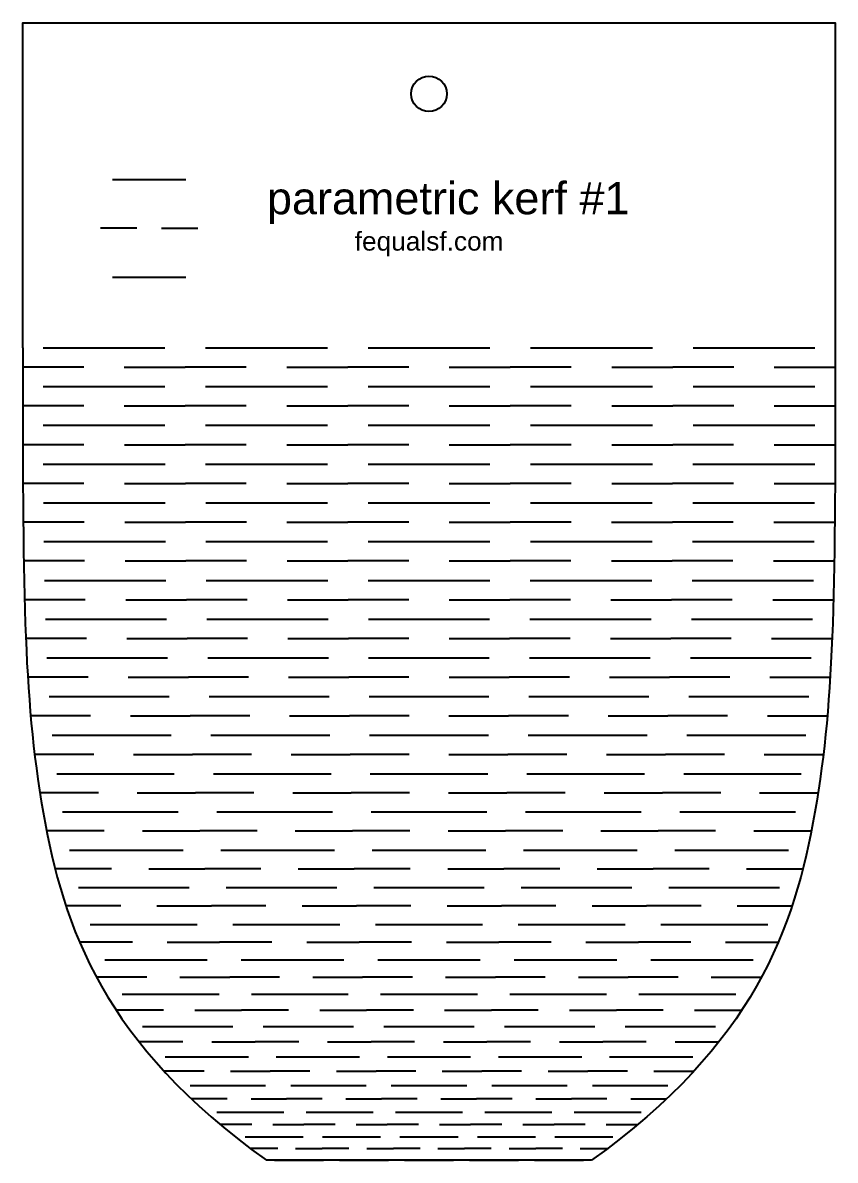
# Model space of a CAD drawing. Extents: x -15.8 to 22.7, y 5.7 to 11.5.
# Drawn here: x -11.48 to -7.35, y 5.68 to 11.47 of the extents above; entities that cross this region are included whole.
import ezdxf

# ---------------------------------------------------------------- set-up
doc = ezdxf.new("R2010")
doc.units = 0
doc.layers.add('DEFAULT', color=7, linetype='CONTINUOUS')
doc.styles.add('TEXTSTYLE15', font='standard')
doc.styles.add('TEXTSTYLE16', font='standard')

msp = doc.modelspace()

# ---------------------------------------------------------------- linework, layer by layer
at = {"layer": 'DEFAULT'}
for points in [[(-11.4792, 9.8123), (-11.4792, 11.465), (-7.3474, 11.465), (-7.3474, 9.8123)], [(-11.0224, 10.6681), (-10.6502, 10.6681)], [(-10.8983, 10.4199), (-11.0845, 10.4199)], [(-10.7742, 10.4199), (-10.5881, 10.4199)], [(-11.0224, 10.1717), (-10.6502, 10.1717)], [(-11.3759, 9.8123), (-10.7561, 9.8123)], [(-10.5495, 9.8123), (-9.9298, 9.8123)], [(-9.7232, 9.8123), (-9.1034, 9.8123)], [(-8.8968, 9.8123), (-8.277, 9.8123)], [(-8.0705, 9.8123), (-7.4507, 9.8123)], [(-11.1693, 9.7137), (-11.4792, 9.7137)], [(-10.9627, 9.7137), (-10.6528, 9.7137)], [(-10.3429, 9.7137), (-10.6528, 9.7137)], [(-10.1363, 9.7137), (-9.8265, 9.7137)], [(-9.5166, 9.7137), (-9.8265, 9.7137)], [(-9.31, 9.7137), (-9.0001, 9.7137)], [(-8.6902, 9.7137), (-9.0001, 9.7137)], [(-8.4836, 9.7137), (-8.1738, 9.7137)], [(-7.8639, 9.7137), (-8.1738, 9.7137)], [(-7.6573, 9.7137), (-7.3474, 9.7137)], [(-11.3759, 9.6152), (-10.7561, 9.6152)], [(-11.3759, 9.6152), (-10.7561, 9.6152)], [(-10.5495, 9.6152), (-9.9297, 9.6152)], [(-10.5495, 9.6152), (-9.9297, 9.6152)], [(-9.7232, 9.6152), (-9.1034, 9.6152)], [(-9.7232, 9.6152), (-9.1034, 9.6152)], [(-8.8968, 9.6152), (-8.2771, 9.6152)], [(-8.8968, 9.6152), (-8.2771, 9.6152)], [(-8.0705, 9.6152), (-7.4507, 9.6152)], [(-8.0705, 9.6152), (-7.4507, 9.6152)], [(-11.1692, 9.5166), (-11.4791, 9.5166)], [(-10.9626, 9.5166), (-10.6528, 9.5166)], [(-10.3429, 9.5166), (-10.6528, 9.5166)], [(-10.1363, 9.5166), (-9.8264, 9.5166)], [(-9.5166, 9.5166), (-9.8264, 9.5166)], [(-9.31, 9.5166), (-9.0001, 9.5166)], [(-8.6903, 9.5166), (-9.0001, 9.5166)], [(-8.4837, 9.5166), (-8.1738, 9.5166)], [(-7.8639, 9.5166), (-8.1738, 9.5166)], [(-7.6574, 9.5166), (-7.3475, 9.5166)], [(-11.3757, 9.418), (-10.756, 9.418)], [(-11.3757, 9.418), (-10.756, 9.418)], [(-10.5494, 9.418), (-9.9297, 9.418)], [(-10.5494, 9.418), (-9.9297, 9.418)], [(-9.7231, 9.418), (-9.1034, 9.418)], [(-9.7231, 9.418), (-9.1034, 9.418)], [(-8.8969, 9.418), (-8.2771, 9.418)], [(-8.8969, 9.418), (-8.2771, 9.418)], [(-8.0706, 9.418), (-7.4509, 9.418)], [(-8.0706, 9.418), (-7.4509, 9.418)], [(-11.1689, 9.3194), (-11.4788, 9.3194)], [(-10.9624, 9.3194), (-10.6526, 9.3194)], [(-10.3428, 9.3194), (-10.6526, 9.3194)], [(-10.1362, 9.3194), (-9.8264, 9.3194)], [(-9.5166, 9.3194), (-9.8264, 9.3194)], [(-9.31, 9.3194), (-9.0002, 9.3194)], [(-8.6904, 9.3194), (-9.0002, 9.3194)], [(-8.4838, 9.3194), (-8.174, 9.3194)], [(-7.8642, 9.3194), (-8.174, 9.3194)], [(-7.6576, 9.3194), (-7.3478, 9.3194)], [(-11.3753, 9.2208), (-10.7557, 9.2208)], [(-11.3753, 9.2208), (-10.7557, 9.2208)], [(-10.5492, 9.2208), (-9.9296, 9.2208)], [(-10.5492, 9.2208), (-9.9296, 9.2208)], [(-9.7231, 9.2208), (-9.1035, 9.2208)], [(-9.7231, 9.2208), (-9.1035, 9.2208)], [(-8.897, 9.2208), (-8.2774, 9.2208)], [(-8.897, 9.2208), (-8.2774, 9.2208)], [(-8.0709, 9.2208), (-7.4513, 9.2208)], [(-8.0709, 9.2208), (-7.4513, 9.2208)], [(-11.1683, 9.1223), (-11.478, 9.1223)], [(-10.9618, 9.1223), (-10.6521, 9.1223)], [(-10.3424, 9.1223), (-10.6521, 9.1223)], [(-10.1359, 9.1223), (-9.8262, 9.1223)], [(-9.5165, 9.1223), (-9.8262, 9.1223)], [(-9.31, 9.1223), (-9.0003, 9.1223)], [(-8.6906, 9.1223), (-9.0003, 9.1223)], [(-8.4842, 9.1223), (-8.1744, 9.1223)], [(-7.8647, 9.1223), (-8.1744, 9.1223)], [(-7.6582, 9.1223), (-7.3485, 9.1223)], [(-11.3743, 9.0237), (-10.755, 9.0237)], [(-11.3743, 9.0237), (-10.755, 9.0237)], [(-10.5486, 9.0237), (-9.9293, 9.0237)], [(-10.5486, 9.0237), (-9.9293, 9.0237)], [(-9.7229, 9.0237), (-9.1036, 9.0237)], [(-9.7229, 9.0237), (-9.1036, 9.0237)], [(-8.8972, 9.0237), (-8.278, 9.0237)], [(-8.8972, 9.0237), (-8.278, 9.0237)], [(-8.0715, 9.0237), (-7.4523, 9.0237)], [(-8.0715, 9.0237), (-7.4523, 9.0237)], [(-11.1671, 8.9251), (-11.4766, 8.9251)], [(-10.9607, 8.9251), (-10.6513, 8.9251)], [(-10.3418, 8.9251), (-10.6513, 8.9251)], [(-10.1354, 8.9251), (-9.8259, 8.9251)], [(-9.5164, 8.9251), (-9.8259, 8.9251)], [(-9.3101, 8.9251), (-9.0006, 8.9251)], [(-8.6911, 8.9251), (-9.0006, 8.9251)], [(-8.4848, 8.9251), (-8.1753, 8.9251)], [(-7.8658, 8.9251), (-8.1753, 8.9251)], [(-7.6595, 8.9251), (-7.35, 8.9251)], [(-11.3725, 8.8265), (-10.7538, 8.8265)], [(-11.3725, 8.8265), (-10.7538, 8.8265)], [(-10.5476, 8.8265), (-9.9289, 8.8265)], [(-10.5476, 8.8265), (-9.9289, 8.8265)], [(-9.7226, 8.8265), (-9.1039, 8.8265)], [(-9.7226, 8.8265), (-9.1039, 8.8265)], [(-8.8977, 8.8265), (-8.279, 8.8265)], [(-8.8977, 8.8265), (-8.279, 8.8265)], [(-8.0728, 8.8265), (-7.4541, 8.8265)], [(-8.0728, 8.8265), (-7.4541, 8.8265)], [(-11.1648, 8.728), (-11.474, 8.728)], [(-10.9588, 8.728), (-10.6497, 8.728)], [(-10.3406, 8.728), (-10.6497, 8.728)], [(-10.1345, 8.728), (-9.8254, 8.728)], [(-9.5163, 8.728), (-9.8254, 8.728)], [(-9.3102, 8.728), (-9.0012, 8.728)], [(-8.692, 8.728), (-9.0012, 8.728)], [(-8.486, 8.728), (-8.1769, 8.728)], [(-7.8678, 8.728), (-8.1769, 8.728)], [(-7.6617, 8.728), (-7.3526, 8.728)], [(-11.3694, 8.6294), (-10.7517, 8.6294)], [(-11.3694, 8.6294), (-10.7517, 8.6294)], [(-10.5457, 8.6294), (-9.928, 8.6294)], [(-10.5457, 8.6294), (-9.928, 8.6294)], [(-9.7221, 8.6294), (-9.1044, 8.6294)], [(-9.7221, 8.6294), (-9.1044, 8.6294)], [(-8.8985, 8.6294), (-8.2808, 8.6294)], [(-8.8985, 8.6294), (-8.2808, 8.6294)], [(-8.0749, 8.6294), (-7.4572, 8.6294)], [(-8.0749, 8.6294), (-7.4572, 8.6294)], [(-11.1612, 8.5309), (-11.4697, 8.5309)], [(-10.9556, 8.5309), (-10.6471, 8.5309)], [(-10.3387, 8.5309), (-10.6471, 8.5309)], [(-10.133, 8.5309), (-9.8246, 8.5309)], [(-9.5161, 8.5309), (-9.8246, 8.5309)], [(-9.3105, 8.5309), (-9.002, 8.5309)], [(-8.6935, 8.5309), (-9.002, 8.5309)], [(-8.4879, 8.5309), (-8.1795, 8.5309)], [(-7.871, 8.5309), (-8.1795, 8.5309)], [(-7.6654, 8.5309), (-7.3569, 8.5309)], [(-11.3643, 8.4323), (-10.7482, 8.4323)], [(-11.3643, 8.4323), (-10.7482, 8.4323)], [(-10.5428, 8.4323), (-9.9267, 8.4323)], [(-10.5428, 8.4323), (-9.9267, 8.4323)], [(-9.7213, 8.4323), (-9.1052, 8.4323)], [(-9.7213, 8.4323), (-9.1052, 8.4323)], [(-8.8999, 8.4323), (-8.2837, 8.4323)], [(-8.8999, 8.4323), (-8.2837, 8.4323)], [(-8.0784, 8.4323), (-7.4623, 8.4323)], [(-8.0784, 8.4323), (-7.4623, 8.4323)], [(-11.1555, 8.3338), (-11.4629, 8.3338)], [(-10.9505, 8.3338), (-10.6431, 8.3338)], [(-10.3356, 8.3338), (-10.6431, 8.3338)], [(-10.1307, 8.3338), (-9.8232, 8.3338)], [(-9.5158, 8.3338), (-9.8232, 8.3338)], [(-9.3108, 8.3338), (-9.0034, 8.3338)], [(-8.6959, 8.3338), (-9.0034, 8.3338)], [(-8.4909, 8.3338), (-8.1835, 8.3338)], [(-7.8761, 8.3338), (-8.1835, 8.3338)], [(-7.6711, 8.3338), (-7.3636, 8.3338)], [(-11.3566, 8.2353), (-10.7429, 8.2353)], [(-11.3566, 8.2353), (-10.7429, 8.2353)], [(-10.5383, 8.2353), (-9.9247, 8.2353)], [(-10.5383, 8.2353), (-9.9247, 8.2353)], [(-9.7201, 8.2353), (-9.1065, 8.2353)], [(-9.7201, 8.2353), (-9.1065, 8.2353)], [(-8.9019, 8.2353), (-8.2882, 8.2353)], [(-8.9019, 8.2353), (-8.2882, 8.2353)], [(-8.0837, 8.2353), (-7.47, 8.2353)], [(-8.0837, 8.2353), (-7.47, 8.2353)], [(-11.1469, 8.1369), (-11.4528, 8.1369)], [(-10.9429, 8.1369), (-10.637, 8.1369)], [(-10.3311, 8.1369), (-10.637, 8.1369)], [(-10.1271, 8.1369), (-9.8212, 8.1369)], [(-9.5153, 8.1369), (-9.8212, 8.1369)], [(-9.3113, 8.1369), (-9.0054, 8.1369)], [(-8.6994, 8.1369), (-9.0054, 8.1369)], [(-8.4955, 8.1369), (-8.1896, 8.1369)], [(-7.8836, 8.1369), (-8.1896, 8.1369)], [(-7.6797, 8.1369), (-7.3738, 8.1369)], [(-11.3451, 8.0385), (-10.7351, 8.0385)], [(-11.3451, 8.0385), (-10.7351, 8.0385)], [(-10.5317, 8.0385), (-9.9217, 8.0385)], [(-10.5317, 8.0385), (-9.9217, 8.0385)], [(-9.7183, 8.0385), (-9.1083, 8.0385)], [(-9.7183, 8.0385), (-9.1083, 8.0385)], [(-8.9049, 8.0385), (-8.2949, 8.0385)], [(-8.9049, 8.0385), (-8.2949, 8.0385)], [(-8.0915, 8.0385), (-7.4815, 8.0385)], [(-8.0915, 8.0385), (-7.4815, 8.0385)], [(-11.1345, 7.9403), (-11.4382, 7.9403)], [(-10.932, 7.9403), (-10.6282, 7.9403)], [(-10.3245, 7.9403), (-10.6282, 7.9403)], [(-10.122, 7.9403), (-9.8183, 7.9403)], [(-9.5145, 7.9403), (-9.8183, 7.9403)], [(-9.312, 7.9403), (-9.0083, 7.9403)], [(-8.7046, 7.9403), (-9.0083, 7.9403)], [(-8.5021, 7.9403), (-8.1983, 7.9403)], [(-7.8946, 7.9403), (-8.1983, 7.9403)], [(-7.6921, 7.9403), (-7.3884, 7.9403)], [(-11.3288, 7.8421), (-10.7239, 7.8421)], [(-11.3288, 7.8421), (-10.7239, 7.8421)], [(-10.5223, 7.8421), (-9.9174, 7.8421)], [(-10.5223, 7.8421), (-9.9174, 7.8421)], [(-9.7157, 7.8421), (-9.1108, 7.8421)], [(-9.7157, 7.8421), (-9.1108, 7.8421)], [(-8.9092, 7.8421), (-8.3043, 7.8421)], [(-8.9092, 7.8421), (-8.3043, 7.8421)], [(-8.1027, 7.8421), (-7.4977, 7.8421)], [(-8.1027, 7.8421), (-7.4977, 7.8421)], [(-11.1173, 7.7443), (-11.418, 7.7443)], [(-10.9168, 7.7443), (-10.6161, 7.7443)], [(-10.3154, 7.7443), (-10.6161, 7.7443)], [(-10.1149, 7.7443), (-9.8142, 7.7443)], [(-9.5135, 7.7443), (-9.8142, 7.7443)], [(-9.313, 7.7443), (-9.0123, 7.7443)], [(-8.7116, 7.7443), (-9.0123, 7.7443)], [(-8.5112, 7.7443), (-8.2105, 7.7443)], [(-7.9098, 7.7443), (-8.2105, 7.7443)], [(-7.7093, 7.7443), (-7.4086, 7.7443)], [(-11.3066, 7.6464), (-10.7087, 7.6464)], [(-11.3066, 7.6464), (-10.7087, 7.6464)], [(-10.5094, 7.6464), (-9.9115, 7.6464)], [(-10.5094, 7.6464), (-9.9115, 7.6464)], [(-9.7122, 7.6464), (-9.1143, 7.6464)], [(-9.7122, 7.6464), (-9.1143, 7.6464)], [(-8.915, 7.6464), (-8.3171, 7.6464)], [(-8.915, 7.6464), (-8.3171, 7.6464)], [(-8.1178, 7.6464), (-7.5199, 7.6464)], [(-8.1178, 7.6464), (-7.5199, 7.6464)], [(-11.0944, 7.549), (-11.3911, 7.549)], [(-10.8966, 7.549), (-10.6, 7.549)], [(-10.3033, 7.549), (-10.6, 7.549)], [(-10.1055, 7.549), (-9.8089, 7.549)], [(-9.5122, 7.549), (-9.8089, 7.549)], [(-9.3144, 7.549), (-9.0177, 7.549)], [(-8.721, 7.549), (-9.0177, 7.549)], [(-8.5233, 7.549), (-8.2266, 7.549)], [(-7.9299, 7.549), (-8.2266, 7.549)], [(-7.7321, 7.549), (-7.4355, 7.549)], [(-11.2778, 7.4516), (-10.689, 7.4516)], [(-11.2778, 7.4516), (-10.689, 7.4516)], [(-10.4927, 7.4516), (-9.9039, 7.4516)], [(-10.4927, 7.4516), (-9.9039, 7.4516)], [(-9.7077, 7.4516), (-9.1189, 7.4516)], [(-9.7077, 7.4516), (-9.1189, 7.4516)], [(-8.9226, 7.4516), (-8.3338, 7.4516)], [(-8.9226, 7.4516), (-8.3338, 7.4516)], [(-8.1376, 7.4516), (-7.5488, 7.4516)], [(-8.1376, 7.4516), (-7.5488, 7.4516)], [(-11.0653, 7.3549), (-11.3568, 7.3549)], [(-10.8709, 7.3549), (-10.5794, 7.3549)], [(-10.2879, 7.3549), (-10.5794, 7.3549)], [(-10.0935, 7.3549), (-9.802, 7.3549)], [(-9.5105, 7.3549), (-9.802, 7.3549)], [(-9.3161, 7.3549), (-9.0246, 7.3549)], [(-8.733, 7.3549), (-9.0246, 7.3549)], [(-8.5387, 7.3549), (-8.2472, 7.3549)], [(-7.9556, 7.3549), (-8.2472, 7.3549)], [(-7.7613, 7.3549), (-7.4697, 7.3549)], [(-11.2415, 7.2582), (-10.6642, 7.2582)], [(-11.2415, 7.2582), (-10.6642, 7.2582)], [(-10.4717, 7.2582), (-9.8944, 7.2582)], [(-10.4717, 7.2582), (-9.8944, 7.2582)], [(-9.7019, 7.2582), (-9.1246, 7.2582)], [(-9.7019, 7.2582), (-9.1246, 7.2582)], [(-8.9322, 7.2582), (-8.3548, 7.2582)], [(-8.9322, 7.2582), (-8.3548, 7.2582)], [(-8.1624, 7.2582), (-7.5851, 7.2582)], [(-8.1624, 7.2582), (-7.5851, 7.2582)], [(-11.0283, 7.1627), (-11.3133, 7.1627)], [(-10.8383, 7.1627), (-10.5533, 7.1627)], [(-10.2683, 7.1627), (-10.5533, 7.1627)], [(-10.0783, 7.1627), (-9.7933, 7.1627)], [(-9.5083, 7.1627), (-9.7933, 7.1627)], [(-9.3183, 7.1627), (-9.0333, 7.1627)], [(-8.7483, 7.1627), (-9.0333, 7.1627)], [(-8.5583, 7.1627), (-8.2733, 7.1627)], [(-7.9883, 7.1627), (-8.2733, 7.1627)], [(-7.7983, 7.1627), (-7.5133, 7.1627)], [(-11.195, 7.0672), (-10.6324, 7.0672)], [(-11.195, 7.0672), (-10.6324, 7.0672)], [(-10.4448, 7.0672), (-9.8822, 7.0672)], [(-10.4448, 7.0672), (-9.8822, 7.0672)], [(-9.6946, 7.0672), (-9.132, 7.0672)], [(-9.6946, 7.0672), (-9.132, 7.0672)], [(-8.9444, 7.0672), (-8.3817, 7.0672)], [(-8.9444, 7.0672), (-8.3817, 7.0672)], [(-8.1942, 7.0672), (-7.6315, 7.0672)], [(-8.1942, 7.0672), (-7.6315, 7.0672)], [(-10.981, 6.9737), (-11.2576, 6.9737)], [(-10.7965, 6.9737), (-10.5199, 6.9737)], [(-10.2432, 6.9737), (-10.5199, 6.9737)], [(-10.0588, 6.9737), (-9.7821, 6.9737)], [(-9.5055, 6.9737), (-9.7821, 6.9737)], [(-9.3211, 6.9737), (-9.0444, 6.9737)], [(-8.7678, 6.9737), (-9.0444, 6.9737)], [(-8.5833, 6.9737), (-8.3067, 6.9737)], [(-8.03, 6.9737), (-8.3067, 6.9737)], [(-7.8456, 6.9737), (-7.569, 6.9737)], [(-11.1357, 6.8802), (-10.5918, 6.8802)], [(-11.1357, 6.8802), (-10.5918, 6.8802)], [(-10.4105, 6.8802), (-9.8666, 6.8802)], [(-10.4105, 6.8802), (-9.8666, 6.8802)], [(-9.6852, 6.8802), (-9.1413, 6.8802)], [(-9.6852, 6.8802), (-9.1413, 6.8802)], [(-8.96, 6.8802), (-8.4161, 6.8802)], [(-8.96, 6.8802), (-8.4161, 6.8802)], [(-8.2348, 6.8802), (-7.6908, 6.8802)], [(-8.2348, 6.8802), (-7.6908, 6.8802)], [(-10.9214, 6.7897), (-11.1876, 6.7897)], [(-10.744, 6.7897), (-10.4779, 6.7897)], [(-10.2117, 6.7897), (-10.4779, 6.7897)], [(-10.0343, 6.7897), (-9.7681, 6.7897)], [(-9.502, 6.7897), (-9.7681, 6.7897)], [(-9.3246, 6.7897), (-9.0584, 6.7897)], [(-8.7923, 6.7897), (-9.0584, 6.7897)], [(-8.6149, 6.7897), (-8.3487, 6.7897)], [(-8.0826, 6.7897), (-8.3487, 6.7897)], [(-7.9051, 6.7897), (-7.639, 6.7897)], [(-11.062, 6.6991), (-10.5413, 6.6991)], [(-11.062, 6.6991), (-10.5413, 6.6991)], [(-10.3678, 6.6991), (-9.8472, 6.6991)], [(-10.3678, 6.6991), (-9.8472, 6.6991)], [(-9.6736, 6.6991), (-9.153, 6.6991)], [(-9.6736, 6.6991), (-9.153, 6.6991)], [(-8.9794, 6.6991), (-8.4588, 6.6991)], [(-8.9794, 6.6991), (-8.4588, 6.6991)], [(-8.2852, 6.6991), (-7.7646, 6.6991)], [(-8.2852, 6.6991), (-7.7646, 6.6991)], [(-10.8487, 6.6123), (-11.102, 6.6123)], [(-10.6799, 6.6123), (-10.4265, 6.6123)], [(-10.1732, 6.6123), (-10.4265, 6.6123)], [(-10.0043, 6.6123), (-9.751, 6.6123)], [(-9.4977, 6.6123), (-9.751, 6.6123)], [(-9.3288, 6.6123), (-9.0755, 6.6123)], [(-8.8222, 6.6123), (-9.0755, 6.6123)], [(-8.6533, 6.6123), (-8.4, 6.6123)], [(-8.1467, 6.6123), (-8.4, 6.6123)], [(-7.9778, 6.6123), (-7.7245, 6.6123)], [(-10.9733, 6.5255), (-10.4806, 6.5255)], [(-10.9733, 6.5255), (-10.4806, 6.5255)], [(-10.3164, 6.5255), (-9.8238, 6.5255)], [(-10.3164, 6.5255), (-9.8238, 6.5255)], [(-9.6596, 6.5255), (-9.167, 6.5255)], [(-9.6596, 6.5255), (-9.167, 6.5255)], [(-9.0028, 6.5255), (-8.5101, 6.5255)], [(-9.0028, 6.5255), (-8.5101, 6.5255)], [(-8.3459, 6.5255), (-7.8533, 6.5255)], [(-8.3459, 6.5255), (-7.8533, 6.5255)], [(-10.763, 6.4432), (-11.0012, 6.4432)], [(-10.6042, 6.4432), (-10.366, 6.4432)], [(-10.1278, 6.4432), (-10.366, 6.4432)], [(-9.969, 6.4432), (-9.7309, 6.4432)], [(-9.4927, 6.4432), (-9.7309, 6.4432)], [(-9.3339, 6.4432), (-9.0957, 6.4432)], [(-8.8575, 6.4432), (-9.0957, 6.4432)], [(-8.6987, 6.4432), (-8.4606, 6.4432)], [(-8.2224, 6.4432), (-8.4606, 6.4432)], [(-8.0636, 6.4432), (-7.8254, 6.4432)], [(-10.8703, 6.3609), (-10.4102, 6.3609)], [(-10.8703, 6.3609), (-10.4102, 6.3609)], [(-10.2568, 6.3609), (-9.7967, 6.3609)], [(-10.2568, 6.3609), (-9.7967, 6.3609)], [(-9.6433, 6.3609), (-9.1832, 6.3609)], [(-9.6433, 6.3609), (-9.1832, 6.3609)], [(-9.0299, 6.3609), (-8.5698, 6.3609)], [(-9.0299, 6.3609), (-8.5698, 6.3609)], [(-8.4164, 6.3609), (-7.9563, 6.3609)], [(-8.4164, 6.3609), (-7.9563, 6.3609)], [(-10.6651, 6.2835), (-10.886, 6.2835)], [(-10.5178, 6.2835), (-10.2969, 6.2835)], [(-10.076, 6.2835), (-10.2969, 6.2835)], [(-9.9287, 6.2835), (-9.7078, 6.2835)], [(-9.4869, 6.2835), (-9.7078, 6.2835)], [(-9.3396, 6.2835), (-9.1187, 6.2835)], [(-8.8978, 6.2835), (-9.1187, 6.2835)], [(-8.7505, 6.2835), (-8.5296, 6.2835)], [(-8.3087, 6.2835), (-8.5296, 6.2835)], [(-8.1615, 6.2835), (-7.9406, 6.2835)], [(-10.7545, 6.206), (-10.3309, 6.206)], [(-10.7545, 6.206), (-10.3309, 6.206)], [(-10.1898, 6.206), (-9.7662, 6.206)], [(-10.1898, 6.206), (-9.7662, 6.206)], [(-9.6251, 6.206), (-9.2015, 6.206)], [(-9.6251, 6.206), (-9.2015, 6.206)], [(-9.0603, 6.206), (-8.6368, 6.206)], [(-9.0603, 6.206), (-8.6368, 6.206)], [(-8.4956, 6.206), (-8.0721, 6.206)], [(-8.4956, 6.206), (-8.0721, 6.206)], [(-10.5566, 6.1335), (-10.7583, 6.1335)], [(-10.4221, 6.1335), (-10.2203, 6.1335)], [(-10.0186, 6.1335), (-10.2203, 6.1335)], [(-9.884, 6.1335), (-9.6823, 6.1335)], [(-9.4805, 6.1335), (-9.6823, 6.1335)], [(-9.346, 6.1335), (-9.1443, 6.1335)], [(-8.9425, 6.1335), (-9.1443, 6.1335)], [(-8.808, 6.1335), (-8.6063, 6.1335)], [(-8.4045, 6.1335), (-8.6063, 6.1335)], [(-8.27, 6.1335), (-8.0682, 6.1335)], [(-10.6277, 6.061), (-10.2442, 6.061)], [(-10.6277, 6.061), (-10.2442, 6.061)], [(-10.1163, 6.061), (-9.7329, 6.061)], [(-10.1163, 6.061), (-9.7329, 6.061)], [(-9.605, 6.061), (-9.2215, 6.061)], [(-9.605, 6.061), (-9.2215, 6.061)], [(-9.0937, 6.061), (-8.7102, 6.061)], [(-9.0937, 6.061), (-8.7102, 6.061)], [(-8.5824, 6.061), (-8.1989, 6.061)], [(-8.5824, 6.061), (-8.1989, 6.061)], [(-10.439, 5.9933), (-10.62, 5.9933)], [(-10.3183, 5.9933), (-10.1373, 5.9933)], [(-9.9563, 5.9933), (-10.1373, 5.9933)], [(-9.8356, 5.9933), (-9.6546, 5.9933)], [(-9.4736, 5.9933), (-9.6546, 5.9933)], [(-9.3529, 5.9933), (-9.1719, 5.9933)], [(-8.9909, 5.9933), (-9.1719, 5.9933)], [(-8.8703, 5.9933), (-8.6893, 5.9933)], [(-8.5083, 5.9933), (-8.6893, 5.9933)], [(-8.3876, 5.9933), (-8.2066, 5.9933)], [(-10.4916, 5.9255), (-10.1511, 5.9255)], [(-10.4916, 5.9255), (-10.1511, 5.9255)], [(-10.0376, 5.9255), (-9.6971, 5.9255)], [(-10.0376, 5.9255), (-9.6971, 5.9255)], [(-9.5836, 5.9255), (-9.243, 5.9255)], [(-9.5836, 5.9255), (-9.243, 5.9255)], [(-9.1295, 5.9255), (-8.789, 5.9255)], [(-9.1295, 5.9255), (-8.789, 5.9255)], [(-8.6755, 5.9255), (-8.3349, 5.9255)], [(-8.6755, 5.9255), (-8.3349, 5.9255)], [(-10.3139, 5.8622), (-10.4728, 5.8622)], [(-10.2079, 5.8622), (-10.049, 5.8622)], [(-9.8901, 5.8622), (-10.049, 5.8622)], [(-9.7841, 5.8622), (-9.6252, 5.8622)], [(-9.4663, 5.8622), (-9.6252, 5.8622)], [(-9.3603, 5.8622), (-9.2014, 5.8622)], [(-9.0424, 5.8622), (-9.2014, 5.8622)], [(-8.9365, 5.8622), (-8.7776, 5.8622)], [(-8.6186, 5.8622), (-8.7776, 5.8622)], [(-8.5127, 5.8622), (-8.3537, 5.8622)], [(-10.348, 5.799), (-10.0529, 5.799)], [(-10.348, 5.799), (-10.0529, 5.799)], [(-9.9545, 5.799), (-9.6593, 5.799)], [(-9.9545, 5.799), (-9.6593, 5.799)], [(-9.5609, 5.799), (-9.2657, 5.799)], [(-9.5609, 5.799), (-9.2657, 5.799)], [(-9.1673, 5.799), (-8.8721, 5.799)], [(-9.1673, 5.799), (-8.8721, 5.799)], [(-8.7737, 5.799), (-8.4785, 5.799)], [(-8.7737, 5.799), (-8.4785, 5.799)], [(-10.1827, 5.7397), (-10.3184, 5.7397)], [(-10.0922, 5.7397), (-9.9564, 5.7397)], [(-9.8206, 5.7397), (-9.9564, 5.7397)], [(-9.7301, 5.7397), (-9.5943, 5.7397)], [(-9.4585, 5.7397), (-9.5943, 5.7397)], [(-9.368, 5.7397), (-9.2322, 5.7397)], [(-9.0965, 5.7397), (-9.2322, 5.7397)], [(-9.006, 5.7397), (-8.8702, 5.7397)], [(-8.7344, 5.7397), (-8.8702, 5.7397)], [(-8.6439, 5.7397), (-8.5081, 5.7397)], [(-8.5869, 5.6805), (-10.2396, 5.6805)], [(-10.1983, 5.6805), (-9.9504, 5.6805)], [(-9.8678, 5.6805), (-9.6199, 5.6805)], [(-9.5372, 5.6805), (-9.2893, 5.6805)], [(-9.2067, 5.6805), (-8.9588, 5.6805)], [(-8.8762, 5.6805), (-8.6282, 5.6805)]]:
    msp.add_lwpolyline(points, dxfattribs=at)
for points, knots in [([(-9.323, 11.1038), (-9.323, 11.1536), (-9.3634, 11.1941), (-9.4133, 11.1941), (-9.4632, 11.1941), (-9.5036, 11.1536), (-9.5036, 11.1038), (-9.5036, 11.0539), (-9.4632, 11.0135), (-9.4133, 11.0135), (-9.3634, 11.0135), (-9.323, 11.0539), (-9.323, 11.1038)], [0, 0, 0, 0, 1, 1, 1, 2, 2, 2, 3, 3, 3, 4, 4, 4, 4]), ([(-11.4792, 9.8123), (-11.4792, 8.6318), (-11.4792, 8.0416), (-11.3759, 7.4513), (-11.2726, 6.861), (-11.066, 6.2708), (-10.2396, 5.6805)], [0, 0, 0, 0, 1, 1, 1, 2, 2, 2, 2]), ([(-7.3474, 9.8123), (-7.3474, 8.6318), (-7.3474, 8.0416), (-7.4507, 7.4513), (-7.554, 6.861), (-7.7606, 6.2708), (-8.5869, 5.6805)], [0, 0, 0, 0, 1, 1, 1, 2, 2, 2, 2])]:
    msp.add_open_spline(points, degree=3, knots=knots, dxfattribs=at)

# ---------------------------------------------------------------- texts
at = {"layer": 'DEFAULT', "color": 7, "attachment_point": 7}
for s, insert, char_height, style in [('\\fHelvetica 25 Ultra Light|b0|i0|c0|p34;\\W1;parametric kerf #1', (-10.2375, 10.4417), 0.163767, 'TEXTSTYLE15'), ('\\fHelvetica 25 Ultra Light|b0|i0|c0|p34;\\W1;fequalsf.com', (-9.791, 10.2775), 0.095531, 'TEXTSTYLE16')]:
    msp.add_mtext(s, dxfattribs=dict(at, insert=insert, char_height=char_height, style=style))

doc.saveas('drawing.dxf')
